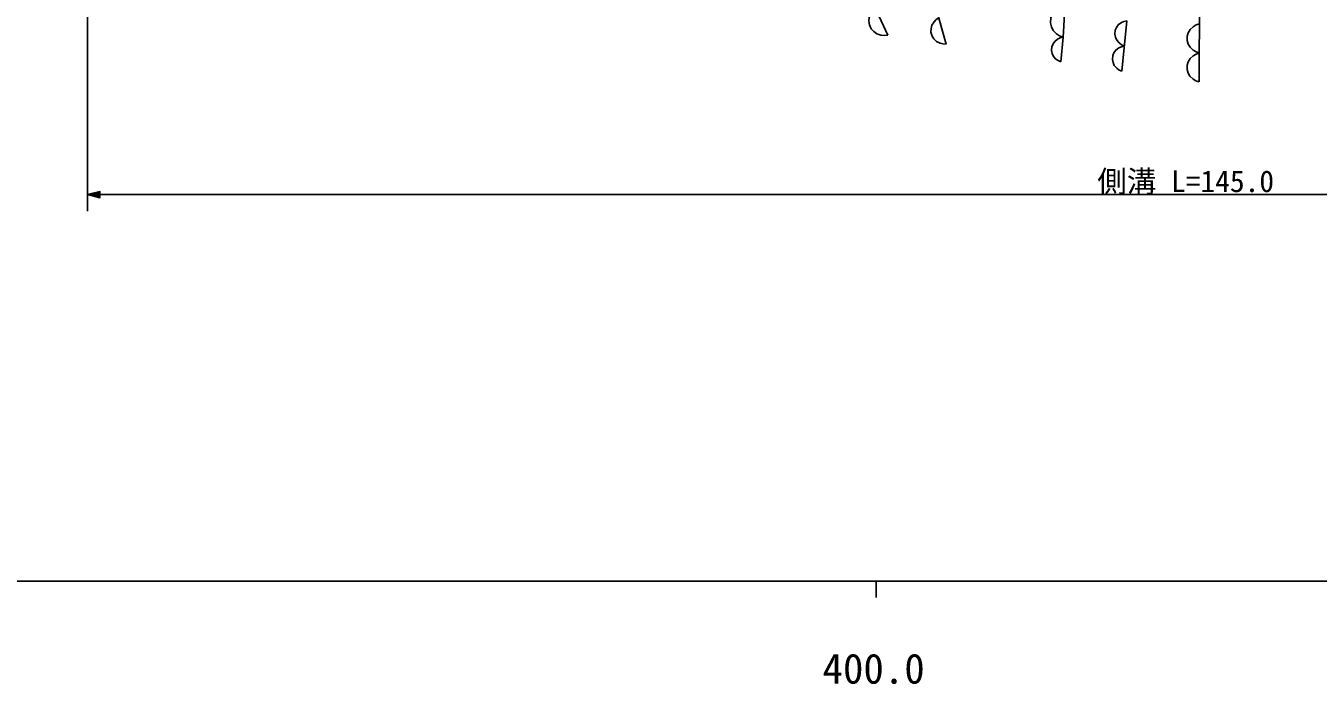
# Model space of a CAD drawing. Units: millimetres, scale not verified. Extents: x 40000 to 680000, y 20000 to 380000.
# Drawn here: x 416113 to 494968, y 198715 to 238879 of the extents above; entities that cross this region are included whole.
import ezdxf
from ezdxf.enums import TextEntityAlignment as Align

# ---------------------------------------------------------------- set-up
doc = ezdxf.new("R2010")
doc.units = ezdxf.units.MM
doc.header["$LTSCALE"] = 1000
doc.layers.add('M-BGD', color=7, linetype='Continuous', lineweight=25)
doc.layers.add('M-TTL-BAND', color=7, linetype='Continuous', lineweight=25)
doc.styles.add('ＭＳ ゴシック', font='')
doc.styles.get('ＭＳ ゴシック').set_extended_font_data('MS Gothic')

# ---------------------------------------------------------------- blocks, each defined once
blk = doc.blocks.new('BUHIN106')
at = {"color": 7, "linetype": 'Continuous', "lineweight": 25}
blk.add_lwpolyline([(-397, 817), (-555, 664), (-666, 489), (-769, 242), (-780, 15), (-748, -207), (-625, -460), (-470, -622), (-285, -754), (-28, -826), (177, -843), (397, -817)], dxfattribs=at)
blk = doc.blocks.new('BUHIN114')
at = {"color": 7, "linetype": 'Continuous', "lineweight": 25}
blk.add_lwpolyline([(-239, 799), (-405, 684), (-532, 541), (-661, 333), (-704, 129), (-708, -77), (-634, -324), (-518, -494), (-369, -641), (-147, -744), (36, -790), (239, -799)], dxfattribs=at)
blk = doc.blocks.new('BUHIN121')
at = {"color": 7, "linetype": 'Continuous', "lineweight": 25}
blk.add_lwpolyline([(46, 980), (-183, 917), (-380, 808), (-604, 627), (-732, 417), (-816, 190), (-830, -114), (-767, -347), (-660, -568), (-453, -769), (-267, -891), (-46, -980)], dxfattribs=at)
blk = doc.blocks.new('BUHIN129')
at = {"color": 7, "linetype": 'Continuous', "lineweight": 25}
blk.add_lwpolyline([(64, 773), (-118, 730), (-277, 650), (-460, 513), (-567, 351), (-640, 174), (-660, -66), (-617, -252), (-538, -430), (-380, -595), (-237, -697), (-64, -773)], dxfattribs=at)
blk = doc.blocks.new('BUHIN135')
at = {"color": 7, "linetype": 'Continuous', "lineweight": 25}
blk.add_lwpolyline([(-13, 886), (-216, 816), (-387, 708), (-579, 532), (-683, 336), (-746, 126), (-742, -148), (-673, -355), (-563, -549), (-366, -719), (-192, -818), (13, -886)], dxfattribs=at)
blk = doc.blocks.new('BUHIN223')
at = {"color": 7, "linetype": 'Continuous', "lineweight": 25}
for points in [[(0, 0), (753, -175), (747, 200)], [(154, 3), (701, 143), (705, -120)], [(229, 4), (673, 114), (677, -92)], [(306, 5), (646, 86), (648, -64)], [(381, 6), (618, 57), (619, -37)]]:
    blk.add_lwpolyline(points, close=True, dxfattribs=at)
for points in [[(77, 1), (729, 171), (734, -147), (79, 1)], [(591, 10), (457, 8), (590, 29), (591, -9), (457, 8)]]:
    blk.add_lwpolyline(points, dxfattribs=at)

msp = doc.modelspace()

# ---------------------------------------------------------------- linework, layer by layer
at = {"layer": 'M-BGD'}
for p, q in [((479773, 244052), (479403, 238179)), ((466420, 243258), (468718, 238318)), ((470925, 242580), (472279, 237766)), ((487730, 242543), (487717, 235455)), ((419878, 239758), (419878, 227582)), ((483302, 239193), (482994, 236104)), ((479403, 238179), (479269, 236682)), ((419878, 228582), (555105, 228582))]:
    msp.add_line(p, q, dxfattribs=at)
msp.add_lwpolyline([(479403, 238179), (479226, 238138), (479071, 238062), (478894, 237930), (478789, 237774), (478717, 237603), (478696, 237371), (478737, 237190), (478812, 237017), (478964, 236856), (479102, 236757), (479269, 236682)], dxfattribs=at)
at = {"layer": 'M-TTL-BAND'}
for p, q in [((40000, 205000), (579000, 205000)), ((468000, 205000), (468000, 204000))]:
    msp.add_line(p, q, dxfattribs=at)

# ---------------------------------------------------------------- block references
at = {"layer": 'M-BGD', "rotation": 359.0502}
for name, p in [('BUHIN106', (468335, 239142)), ('BUHIN121', (479465, 239158)), ('BUHIN114', (472053, 238568)), ('BUHIN129', (483225, 238421)), ('BUHIN135', (487722, 238113)), ('BUHIN129', (483071, 236876)), ('BUHIN135', (487719, 236341)), ('BUHIN223', (419878, 228582))]:
    msp.add_blockref(name, p, dxfattribs=at)

# ---------------------------------------------------------------- texts
at = {"layer": 'M-BGD', "style": 'ＭＳ ゴシック'}
msp.add_text('側溝 L=145.0', height=1320, dxfattribs=at).set_placement((481493, 228341), align=Align.BOTTOM_LEFT)
at = {"layer": 'M-TTL-BAND', "style": 'ＭＳ ゴシック'}
msp.add_text('400.0', height=1833, dxfattribs=at).set_placement((467844, 198195), align=Align.BOTTOM_CENTER)

doc.saveas('drawing.dxf')
